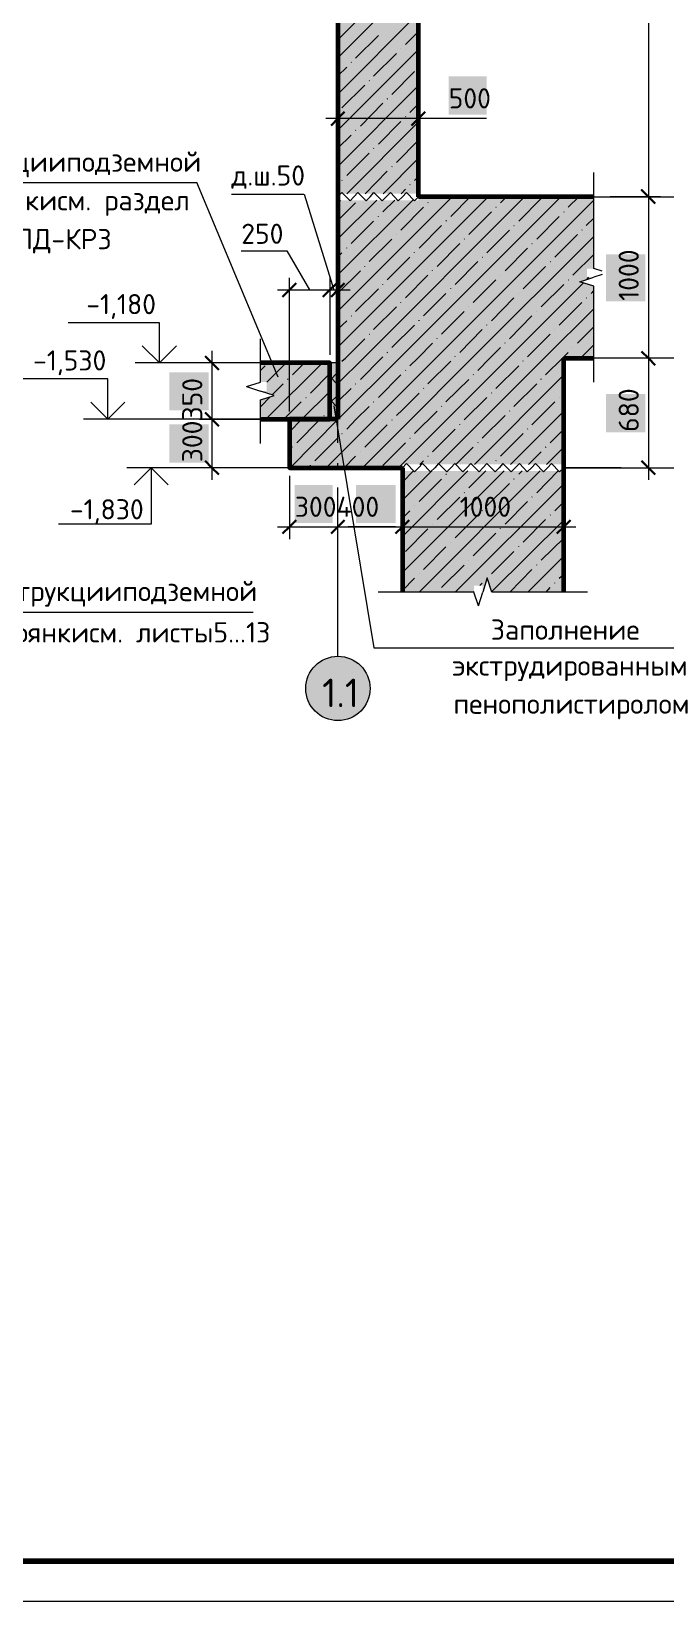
# Model space of a CAD drawing. Header units: millimetres. Extents: x -7003 to 53088, y -45042 to 39047.
# Drawn here: x 23970 to 31836, y -45042 to -25568 of the extents above; entities that cross this region are included whole.
import ezdxf

# ---------------------------------------------------------------- set-up
doc = ezdxf.new("R2010")
doc.units = ezdxf.units.MM
doc.styles.add('PDF ISOCPEUR', font='isocpeur.ttf')

msp = doc.modelspace()

# ---------------------------------------------------------------- hatches: boundary and pattern name
at = {"true_color": 0xffffff, "transparency": 33554559}
for points in [[(30944, -28724), (30868, -28699), (30851, -28695), (30787, -28674), (30770, -28669), (30787, -28665), (30851, -28644), (30868, -28640), (30931, -28619), (30863, -28619), (30863, -28509), (30944, -28509), (30944, -27620), (28768, -27620), (28768, -27662), (27769, -27662), (27769, -29622), (30944, -29622)], [(26825, -30130), (26808, -30134), (26808, -30379), (27672, -30379), (27672, -29681), (26808, -29681), (26808, -29918), (26889, -29918), (26889, -30028), (26825, -30028), (26889, -30049), (26906, -30054), (26982, -30079), (26906, -30104), (26889, -30109)], [(27875, -33325), (27807, -33317), (27735, -33317), (27668, -33325), (27642, -33338), (27629, -33342), (27613, -33351), (27600, -33355), (27583, -33364), (27570, -33368), (27562, -33376), (27553, -33380), (27545, -33389), (27536, -33393), (27528, -33402), (27519, -33406), (27511, -33414), (27502, -33419), (27494, -33427), (27486, -33431), (27481, -33440), (27473, -33448), (27469, -33457), (27460, -33465), (27456, -33474), (27447, -33482), (27443, -33491), (27435, -33499), (27431, -33507), (27422, -33516), (27418, -33529), (27414, -33537), (27409, -33550), (27405, -33558), (27401, -33571), (27397, -33579), (27392, -33592), (27384, -33609), (27380, -33647), (27371, -33715), (27376, -33719), (27376, -33753), (27380, -33753), (27380, -33787), (27384, -33787), (27384, -33821), (27388, -33821), (27388, -33829), (27392, -33829), (27392, -33842), (27397, -33842), (27397, -33850), (27401, -33850), (27401, -33863), (27405, -33863), (27405, -33871), (27409, -33871), (27409, -33884), (27414, -33884), (27414, -33893), (27418, -33893), (27418, -33905), (27422, -33905), (27422, -33918), (27426, -33918), (27435, -33926), (27435, -33935), (27439, -33935), (27447, -33943), (27447, -33952), (27452, -33952), (27460, -33960), (27460, -33969), (27464, -33969), (27473, -33977), (27473, -33986), (27477, -33986), (27486, -33994), (27486, -34003), (27494, -34003), (27502, -34011), (27511, -34015), (27519, -34024), (27528, -34028), (27536, -34037), (27545, -34041), (27553, -34049), (27562, -34053), (27570, -34062), (27596, -34070), (27604, -34075), (27617, -34079), (27625, -34083), (27638, -34087), (27646, -34092), (27659, -34096), (27668, -34100), (27735, -34109), (27807, -34113), (27807, -34109), (27875, -34100), (27888, -34096), (27896, -34092), (27909, -34087), (27917, -34083), (27930, -34079), (27938, -34075), (27951, -34070), (27977, -34058), (27985, -34049), (27993, -34045), (28002, -34037), (28010, -34032), (28019, -34024), (28027, -34020), (28036, -34011), (28044, -34007), (28061, -33990), (28065, -33982), (28074, -33973), (28078, -33965), (28087, -33956), (28091, -33948), (28099, -33939), (28104, -33931), (28112, -33922), (28120, -33905), (28125, -33893), (28129, -33884), (28133, -33871), (28137, -33863), (28142, -33850), (28146, -33842), (28154, -33816), (28167, -33740), (28171, -33689), (28167, -33689), (28167, -33664), (28163, -33664), (28163, -33639), (28159, -33639), (28159, -33613), (28154, -33613), (28154, -33601), (28150, -33601), (28150, -33592), (28146, -33592), (28146, -33579), (28142, -33579), (28142, -33571), (28137, -33571), (28137, -33558), (28133, -33558), (28133, -33550), (28129, -33550), (28129, -33537), (28125, -33537), (28125, -33529), (28120, -33529), (28120, -33520), (28116, -33520), (28116, -33512), (28108, -33503), (28104, -33503), (28104, -33495), (28095, -33486), (28091, -33486), (28091, -33478), (28082, -33469), (28078, -33469), (28078, -33461), (28070, -33452), (28065, -33452), (28065, -33444), (28044, -33423), (28036, -33419), (28027, -33410), (28019, -33406), (28010, -33397), (28002, -33393), (27993, -33385), (27985, -33380), (27977, -33372), (27934, -33351), (27922, -33347), (27888, -33330)]]:
    msp.add_hatch(color=7, dxfattribs=at).paths.add_polyline_path(points)
h = msp.add_hatch(color=7, dxfattribs=at)
h.paths.add_polyline_path([(30571, -29622), (28569, -29622), (28569, -30938), (30571, -30938)])
h.paths.add_polyline_path([(29678, -32504), (29678, -32521), (30571, -32521), (30571, -31019), (28569, -31019), (28569, -32521), (29458, -32521), (29458, -32441), (29568, -32441), (29568, -32517), (29593, -32441), (29598, -32424), (29623, -32348), (29627, -32348), (29627, -32360), (29632, -32360), (29632, -32373), (29636, -32373), (29636, -32386), (29640, -32386), (29640, -32398), (29644, -32398), (29644, -32411), (29648, -32411), (29648, -32424), (29653, -32424), (29653, -32441), (29657, -32441), (29657, -32454), (29661, -32454), (29661, -32466), (29665, -32466), (29665, -32479), (29670, -32479), (29670, -32492), (29674, -32492), (29674, -32504)])

# ---------------------------------------------------------------- linework, layer by layer
at = {"color": 7, "lineweight": 80}
msp.add_lwpolyline([(51890, 38550), (51890, -44539), (-5002, -44539), (-5002, 38550)], close=True, dxfattribs=at)
at = {"color": 7, "lineweight": 60}
for points in [[(27771, -13219), (27771, -27618)], [(28770, -27619), (28770, -13219)], [(27771, -27619), (27771, -29621)], [(30945, -27619), (28770, -27619)], [(27771, -29621), (27771, -30379)], [(30573, -32521), (30573, -29621)], [(30573, -29621), (30945, -29621)], [(27771, -30379), (27170, -30379), (27170, -30980), (28571, -30980)], [(28571, -30980), (28571, -32521)]]:
    msp.add_lwpolyline(points, dxfattribs=at)
at = {"color": 7, "lineweight": 18}
for points in [[(31771, -13219), (31623, -13219), (31623, -27771)], [(28922, -26650), (27622, -26650)], [(27771, -26671), (27771, -26650), (27771, -26497)], [(29045, -26650), (28270, -26650)], [(28770, -26671), (28770, -26650), (28770, -26497)], [(29616, -26650), (29045, -26650)], [(26450, -27585), (27351, -27585)], [(27352, -27585), (27720, -28775)], [(31623, -27471), (31623, -29621)], [(26573, -28288), (27140, -28288)], [(27140, -28288), (27419, -28775)], [(27021, -28775), (27673, -28775)], [(27170, -30281), (27170, -28775), (27170, -28626)], [(27673, -28626), (27673, -28775), (27923, -28775)], [(27673, -28775), (27673, -29579)], [(27771, -28753), (27771, -28775), (27771, -28923)], [(26209, -29528), (26209, -30379)], [(27161, -29680), (26209, -29680), (26056, -29680)], [(31623, -29621), (30797, -29621)], [(31771, -29621), (31623, -29621), (31623, -31128)], [(26056, -30379), (26209, -30379), (26209, -31128)], [(26209, -30379), (27072, -30379)], [(27072, -30980), (26209, -30980), (26056, -30980)], [(27170, -31082), (27170, -31712), (27170, -31865)], [(30590, -30980), (31623, -30980), (31771, -30980)], [(27021, -31712), (27771, -31712)], [(27771, -31712), (27771, -31691)], [(27771, -31865), (27771, -31712), (28571, -31712)], [(27898, -31712), (28173, -31712)], [(28486, -31712), (27898, -31712)], [(28571, -31712), (28571, -31691)], [(28571, -31865), (28571, -31712), (30721, -31712)], [(30573, -31691), (30573, -31712), (30573, -31865)]]:
    msp.add_lwpolyline(points, dxfattribs=at)
at = {"color": 7, "lineweight": 9}
for points in [[(27771, -25896), (28769, -24893)], [(27771, -26345), (28769, -25346)], [(27771, -25672), (28050, -25393)], [(27991, -25900), (28274, -25617)], [(28609, -25731), (28770, -25570)], [(27771, -26794), (28769, -25795)], [(27771, -25867), (27771, -25816)], [(28215, -26125), (28499, -25841)], [(28554, -25786), (28554, -25786)], [(27771, -26121), (27881, -26011)], [(27936, -25955), (27940, -25951)], [(28439, -26349), (28723, -26066)], [(27771, -28119), (27771, -26121)], [(27771, -27242), (28769, -26243)], [(27821, -26518), (28105, -26235)], [(28160, -26180), (28164, -26176)], [(28050, -26743), (28329, -26459)], [(28384, -26404), (28389, -26400)], [(28664, -26573), (28770, -26468)], [(28609, -26629), (28613, -26624)], [(27771, -27018), (27936, -26853)], [(27881, -27581), (28769, -26692)], [(27991, -26798), (27995, -26794)], [(28274, -26967), (28554, -26684)], [(28215, -27022), (28219, -27018)], [(28499, -27192), (28770, -26916)], [(27881, -27357), (28160, -27077)], [(28334, -27581), (28770, -27141)], [(28439, -27247), (28444, -27242)], [(22022, -27441), (26022, -27441)], [(27030, -29858), (26022, -27441)], [(27821, -27416), (27826, -27412)], [(28109, -27581), (28384, -27302)], [(28723, -27416), (28770, -27365)], [(30945, -27619), (30945, -27318)], [(27771, -27619), (27821, -27568), (27923, -27670)], [(27771, -29037), (29189, -27619)], [(27771, -29486), (29637, -27619)], [(27923, -27670), (27970, -27619), (28020, -27568), (28122, -27670)], [(28088, -29621), (30086, -27619)], [(28122, -27670), (28173, -27619), (28219, -27568), (28321, -27670)], [(28321, -27670), (28372, -27619), (28422, -27568), (28520, -27670)], [(28520, -27670), (28571, -27619), (28621, -27568), (28723, -27670)], [(28537, -29621), (30535, -27619)], [(28558, -27581), (28609, -27526)], [(28664, -27471), (28668, -27467)], [(28770, -27619), (28723, -27670)], [(28947, -27640), (28964, -27619)], [(29172, -27865), (29413, -27619)], [(29790, -27695), (29862, -27619)], [(30014, -27920), (30293, -27640)], [(30492, -27619), (32473, -27619)], [(30492, -27619), (30492, -27619)], [(30628, -27750), (30759, -27619)], [(31051, -28542), (30945, -28508), (30945, -27619)], [(27771, -27691), (27804, -27661)], [(27771, -28140), (28253, -27661)], [(27771, -28588), (28702, -27661)], [(27771, -27915), (27991, -27695)], [(28329, -27805), (28477, -27661)], [(28554, -28034), (28833, -27750)], [(28888, -27695), (28892, -27691)], [(28985, -29621), (30945, -27661)], [(29396, -28089), (29675, -27805)], [(29730, -27750), (29735, -27750)], [(30573, -27805), (30577, -27805)], [(27936, -28199), (28215, -27920)], [(28274, -27865), (28274, -27860)], [(28778, -28258), (29057, -27975)], [(29112, -27920), (29117, -27915)], [(29620, -28313), (29900, -28034)], [(29955, -27975), (29959, -27975)], [(30238, -28144), (30518, -27865)], [(30797, -28034), (30801, -28030)], [(30852, -27975), (30945, -27886)], [(28160, -28423), (28439, -28144)], [(28499, -28089), (28499, -28085)], [(29002, -28483), (29282, -28199)], [(29337, -28144), (29341, -28140)], [(29434, -29621), (30945, -28110)], [(30179, -28199), (30183, -28199)], [(30463, -28368), (30742, -28089)], [(27771, -28364), (27821, -28313)], [(27771, -28423), (27771, -28368)], [(27881, -28258), (27881, -28254)], [(28384, -28648), (28664, -28368)], [(28723, -28313), (28723, -28309)], [(29227, -28707), (29506, -28423)], [(29561, -28368), (29565, -28368)], [(29845, -28538), (30124, -28258)], [(30403, -28423), (30408, -28423)], [(30687, -28593), (30945, -28334)], [(27771, -28813), (28050, -28538)], [(28105, -28483), (28105, -28478)], [(28609, -28872), (28888, -28593)], [(28947, -28538), (28947, -28533)], [(29790, -28593), (29790, -28593)], [(30069, -28762), (30348, -28483)], [(30945, -28728), (30772, -28673), (30945, -28618)], [(30856, -28648), (30882, -28618)], [(31051, -28584), (30945, -28618)], [(27771, -30671), (27771, -28673)], [(27991, -29041), (28274, -28762)], [(28329, -28707), (28329, -28703)], [(28833, -29096), (29112, -28817)], [(29172, -28762), (29172, -28758)], [(29451, -28931), (29730, -28648)], [(29883, -29621), (30814, -28690)], [(30014, -28817), (30014, -28817)], [(30293, -28986), (30573, -28707)], [(30628, -28648), (30632, -28648)], [(30911, -28817), (30945, -28783)], [(30945, -29917), (30945, -29621), (30945, -28728)], [(28215, -29266), (28499, -28986)], [(28554, -28931), (28554, -28927)], [(29396, -28986), (29396, -28982)], [(29675, -29156), (29955, -28872)], [(30331, -29621), (30945, -29007)], [(30518, -29211), (30797, -28931)], [(30852, -28872), (30856, -28872)], [(25557, -29181), (24427, -29181)], [(25345, -29469), (25557, -29680), (25557, -29181)], [(27771, -29261), (27881, -29156)], [(27936, -29096), (27940, -29096)], [(28778, -29156), (28778, -29151)], [(29057, -29321), (29337, -29041)], [(29620, -29211), (29620, -29206)], [(29900, -29380), (30179, -29096)], [(30238, -29041), (30238, -29041)], [(27864, -29621), (28105, -29380)], [(28160, -29321), (28164, -29321)], [(28439, -29490), (28723, -29211)], [(29002, -29380), (29002, -29376)], [(29282, -29549), (29561, -29266)], [(30124, -29604), (30403, -29321)], [(30463, -29266), (30463, -29266)], [(30742, -29435), (30945, -29232)], [(25557, -29680), (25768, -29469)], [(28384, -29549), (28389, -29545)], [(28761, -29621), (28947, -29435)], [(29658, -29621), (29790, -29490)], [(29845, -29435), (29845, -29431)], [(30556, -29621), (30628, -29549)], [(30687, -29490), (30687, -29490)], [(32202, -29621), (30780, -29621), (30945, -29456)], [(25857, -29680), (25256, -29680)], [(25963, -29680), (25557, -29680)], [(27140, -29680), (25963, -29680)], [(27771, -29934), (28088, -29621)], [(27775, -30379), (28537, -29621)], [(27821, -29659), (27864, -29621)], [(28050, -29884), (28312, -29621)], [(28312, -29621), (28329, -29604)], [(28571, -30036), (28985, -29621)], [(28571, -30485), (29434, -29621)], [(28571, -30933), (29883, -29621)], [(28609, -29774), (28613, -29769)], [(28664, -29714), (28761, -29621)], [(28888, -29939), (29172, -29659)], [(29011, -30938), (30331, -29621)], [(29227, -29604), (29227, -29600)], [(29506, -29774), (29658, -29621)], [(29730, -29998), (30014, -29714)], [(30069, -29659), (30069, -29655)], [(30348, -29829), (30556, -29621)], [(24918, -29879), (23787, -29879)], [(24706, -30167), (24918, -30379), (24918, -29879)], [(27673, -29896), (27771, -29795)], [(27771, -29951), (27673, -29850)], [(27991, -29939), (27995, -29939)], [(28274, -30108), (28554, -29829)], [(29112, -30163), (29396, -29884)], [(29451, -29829), (29455, -29824)], [(29464, -30938), (30573, -29829)], [(29955, -30222), (30238, -29939)], [(30293, -29884), (30293, -29879)], [(24918, -30379), (25129, -30167)], [(27673, -30176), (27771, -30078)], [(27771, -30235), (27673, -30133)], [(27771, -30159), (27936, -29998)], [(28215, -30163), (28219, -30163)], [(28228, -30379), (28571, -30036)], [(28571, -30260), (28778, -30053)], [(28833, -29998), (28837, -29994)], [(29337, -30387), (29620, -30108)], [(29675, -30053), (29680, -30049)], [(30179, -30447), (30463, -30163)], [(30518, -30108), (30518, -30108)], [(27720, -30210), (28219, -33215)], [(27754, -30379), (27771, -30362)], [(27999, -30379), (28160, -30222)], [(28499, -30332), (28571, -30260)], [(28723, -30557), (29002, -30277)], [(29057, -30222), (29062, -30218)], [(29561, -30612), (29845, -30332)], [(29900, -30277), (29904, -30273)], [(29912, -30938), (30573, -30277)], [(25218, -30379), (24617, -30379)], [(27229, -30379), (24918, -30379)], [(27170, -30535), (27326, -30379)], [(27178, -30980), (27775, -30379)], [(27229, -30379), (27229, -30379)], [(27263, -30671), (27542, -30387)], [(27627, -30980), (28228, -30379)], [(27821, -30557), (27826, -30557)], [(27881, -30502), (27999, -30379)], [(28075, -30980), (28571, -30485)], [(28105, -30726), (28384, -30447)], [(28439, -30387), (28444, -30387)], [(28947, -30781), (29227, -30502)], [(29282, -30447), (29286, -30442)], [(29790, -30836), (30069, -30557)], [(30124, -30502), (30128, -30497)], [(30403, -30671), (30573, -30502)], [(27208, -30726), (27208, -30722)], [(27487, -30895), (27766, -30612)], [(28329, -30950), (28571, -30709)], [(28571, -30709), (28609, -30671)], [(28664, -30612), (28668, -30612)], [(29235, -30938), (29451, -30726)], [(29506, -30671), (29510, -30667)], [(30348, -30726), (30353, -30722)], [(30361, -30938), (30573, -30726)], [(27432, -30950), (27432, -30946)], [(27771, -30976), (27771, -30921)], [(27851, -30980), (27991, -30836)], [(28050, -30781), (28050, -30781)], [(28524, -30980), (28571, -30933)], [(28571, -30980), (28621, -30929)], [(28820, -30929), (28770, -30980), (28723, -31031), (28621, -30929)], [(28786, -30938), (28833, -30895)], [(29019, -30929), (28973, -30980), (28922, -31031), (28820, -30929)], [(28888, -30836), (28892, -30836)], [(29222, -30929), (29172, -30980), (29121, -31031), (29019, -30929)], [(29421, -30929), (29371, -30980), (29320, -31031), (29222, -30929)], [(29620, -30929), (29570, -30980), (29523, -31031), (29421, -30929)], [(29819, -30929), (29773, -30980), (29722, -31031), (29620, -30929)], [(29730, -30895), (29735, -30891)], [(30022, -30929), (29972, -30980), (29921, -31031), (29819, -30929)], [(30221, -30929), (30171, -30980), (30120, -31031), (30022, -30929)], [(30137, -30938), (30293, -30781)], [(30420, -30929), (30370, -30980), (30323, -31031), (30221, -30929)], [(31284, -30980), (30573, -30980), (30522, -31031), (30420, -30929)], [(25756, -30980), (25155, -30980)], [(25244, -31192), (25455, -30980), (25455, -31678)], [(25455, -30980), (25667, -31192)], [(25624, -30980), (25455, -30980)], [(27487, -30980), (25625, -30980)], [(28571, -31382), (28935, -31018)], [(28571, -31831), (29383, -31018)], [(28571, -32279), (29832, -31018)], [(28571, -31158), (28710, -31018)], [(28778, -32521), (30281, -31018)], [(28778, -31399), (29057, -31120)], [(29112, -31060), (29117, -31060)], [(29396, -31230), (29608, -31018)], [(29955, -31120), (29959, -31115)], [(30014, -31060), (30056, -31018)], [(30238, -31289), (30505, -31018)], [(31284, -30980), (32418, -30980)], [(21320, -31331), (22721, -32770), (26721, -32770)], [(27771, -32817), (27771, -31226)], [(29002, -31623), (29282, -31344)], [(29227, -32521), (30573, -31179)], [(29337, -31289), (29341, -31285)], [(29620, -31454), (29900, -31175)], [(30179, -31344), (30183, -31340)], [(28571, -31606), (28664, -31513)], [(28723, -31454), (28723, -31454)], [(29561, -31513), (29565, -31509)], [(29845, -31678), (30124, -31399)], [(30463, -31513), (30573, -31403)], [(25455, -31678), (24304, -31678)], [(28609, -32017), (28888, -31738)], [(28947, -31678), (28947, -31678)], [(29227, -31848), (29506, -31568)], [(29680, -32516), (30573, -31628)], [(29790, -31738), (29790, -31733)], [(30069, -31903), (30348, -31623)], [(30403, -31568), (30408, -31564)], [(29172, -31903), (29172, -31903)], [(29451, -32072), (29730, -31793)], [(30293, -32127), (30573, -31852)], [(28833, -32241), (29112, -31962)], [(29396, -32127), (29396, -32127)], [(29675, -32296), (29955, -32017)], [(30014, -31962), (30014, -31958)], [(30128, -32521), (30573, -32076)], [(28778, -32296), (28778, -32296)], [(29057, -32466), (29337, -32186)], [(29904, -32521), (30179, -32241)], [(30238, -32186), (30238, -32182)], [(30518, -32351), (30573, -32301)], [(28571, -32504), (28723, -32351)], [(29455, -32521), (29459, -32512)], [(29531, -32440), (29561, -32411)], [(29625, -32347), (29570, -32521)], [(29620, -32351), (29620, -32351)], [(29680, -32521), (29625, -32347)], [(30353, -32521), (30403, -32466)], [(30463, -32411), (30463, -32406)], [(28571, -32521), (28270, -32521)], [(29515, -32694), (29459, -32521), (28571, -32521)], [(29515, -32694), (29570, -32521)], [(30869, -32521), (30573, -32521), (29680, -32521)], [(27771, -33317), (27771, -32817)], [(28219, -33215), (28444, -33215)], [(28444, -33215), (32444, -33215)]]:
    msp.add_lwpolyline(points, dxfattribs=at)
at = {"color": 7, "lineweight": 30}
for points in [[(27686, -26734), (27771, -26650), (27855, -26565)], [(28685, -26734), (28770, -26650), (28854, -26565)], [(27254, -28690), (27170, -28775), (27085, -28859)], [(27758, -28690), (27673, -28775), (27584, -28859)], [(27855, -28690), (27771, -28775), (27686, -28859)], [(26293, -29765), (26209, -29680), (26124, -29596)], [(31707, -29706), (31623, -29621), (31538, -29537)], [(26293, -30464), (26209, -30379), (26124, -30294)], [(26293, -31065), (26209, -30980), (26124, -30895)], [(31707, -31065), (31623, -30980), (31538, -30895)], [(27254, -31628), (27170, -31712), (27085, -31797)], [(27855, -31628), (27771, -31712), (27686, -31797)], [(28655, -31628), (28571, -31712), (28486, -31797)], [(30657, -31628), (30573, -31712), (30488, -31797)]]:
    msp.add_lwpolyline(points, dxfattribs=at)
at = {"color": 7, "lineweight": 18}
msp.add_lwpolyline([(31148, -27619), (31623, -27619), (31771, -27619), (31623, -27619)], close=True, dxfattribs=at)
at = {"color": 7, "lineweight": 30}
msp.add_lwpolyline([(31707, -27704), (31623, -27619), (31538, -27534), (31623, -27619)], close=True, dxfattribs=at)
at = {"color": 9, "lineweight": 9, "true_color": 0xc0c0c0}
for points in [[(26810, -29680), (26810, -29380)], [(26636, -29973), (26810, -29917), (26810, -29680)], [(26810, -29774), (26869, -29714)], [(26877, -30379), (27580, -29680)], [(26890, -29917), (27131, -29680)], [(27208, -29829), (27356, -29680)], [(26636, -29973), (26810, -30028)], [(26958, -30074), (27093, -29939)], [(27148, -29884), (27153, -29879)], [(27432, -30053), (27673, -29812)], [(26983, -30083), (26810, -30028)], [(26810, -30138), (26983, -30083)], [(26810, -30679), (26810, -30379), (26810, -30138)], [(26814, -30222), (26932, -30100)], [(27102, -30379), (27318, -30163)], [(27326, -30379), (27673, -30036)], [(27373, -30108), (27377, -30108)], [(27597, -30332), (27601, -30332)], [(27656, -30277), (27673, -30260)]]:
    msp.add_lwpolyline(points, dxfattribs=at)
at = {"color": 9, "lineweight": 60, "true_color": 0xc0c0c0}
msp.add_lwpolyline([(26810, -30379), (27673, -30379), (27673, -29680), (26810, -29680)], dxfattribs=at)
at = {"color": 7, "lineweight": 9}
msp.add_lwpolyline([(27771, -29680), (27673, -29680), (27673, -30379), (27771, -30379)], close=True, dxfattribs=at)
at = {"color": 7, "lineweight": 20}
msp.add_lwpolyline([(52393, -45042), (-7000, -45042)], dxfattribs=at)
at = {"color": 7, "lineweight": 9}
msp.add_circle((27772, -33717), 399, dxfattribs=at)
at = {"color": 7, "lineweight": 5, "true_color": 0xffffff, "transparency": 33554559}
for points in [[(27769, -27582), (28768, -27582), (27769, -13262), (28768, -13262)], [(27672, -30379), (27769, -30379), (27672, -29681), (27769, -29681)], [(27769, -30379), (28569, -30379), (27769, -29622), (28569, -29622)], [(27168, -30981), (28569, -30981), (27168, -30379), (28569, -30379)]]:
    msp.add_solid(points, dxfattribs=at)
at = {"color": 7, "lineweight": 9, "true_color": 0xffffff, "transparency": 33554559}
msp.add_solid([(29145, -26600), (29615, -26600), (29145, -26126), (29615, -26126)], dxfattribs=at)
at = {"color": 7, "lineweight": 18, "true_color": 0xffffff, "transparency": 33554559}
for points in [[(31096, -28915), (31583, -28915), (31096, -28331), (31583, -28331)], [(25682, -30269), (26169, -30269), (25682, -29795), (26169, -29795)], [(31096, -30540), (31583, -30540), (31096, -30066), (31583, -30066)], [(25682, -30917), (26169, -30917), (25682, -30443), (26169, -30443)], [(27236, -31666), (27706, -31666), (27236, -31192), (27706, -31192)], [(27998, -31666), (28489, -31666), (27998, -31192), (28489, -31192)], [(29280, -31666), (29860, -31666), (29280, -31192), (29860, -31192)]]:
    msp.add_solid(points, dxfattribs=at)

# ---------------------------------------------------------------- texts
at = {"color": 7, "attachment_point": 4, "style": 'PDF ISOCPEUR'}
for s, insert, char_height in [('500', (29146, -26398), 249.5), ('Конструкцииподземной', (22407, -27218), 251.86), ('д.ш.50', (26450, -27375), 249.5), ('автостоянкисм. раздел', (22378, -27696), 251.86), ('М-ПД-КР3', (23347, -28170), 251.9), ('250', (26573, -28078), 249.5), ('-1,180', (24651, -28980), 249.5), ('-1,530', (23991, -29678), 249.5), ('300400', (27237, -31464), 249.5), ('1000', (29282, -31464), 249.5), ('-1,830', (24448, -31524), 249.5), ('Конструкцииподземной', (23106, -32543), 251.52), ('автостоянкисм. листы5...13', (22776, -33021), 251.52), ('Заполнение', (29667, -32987), 251.9), ('экструдированным', (29189, -33466), 251.86), ('1.1', (27576, -33772), 354.2), ('пенополистиролом', (29205, -33940), 251.86)]:
    msp.add_mtext(s, dxfattribs=dict(at, insert=insert, char_height=char_height))
at = {"color": 7, "char_height": 249.5, "attachment_point": 4, "rotation": 90, "style": 'PDF ISOCPEUR'}
for s, insert in [('1000', (31379, -28910)), ('300350', (25965, -30912)), ('680', (31379, -30535))]:
    msp.add_mtext(s, dxfattribs=dict(at, insert=insert))

doc.saveas('drawing.dxf')
